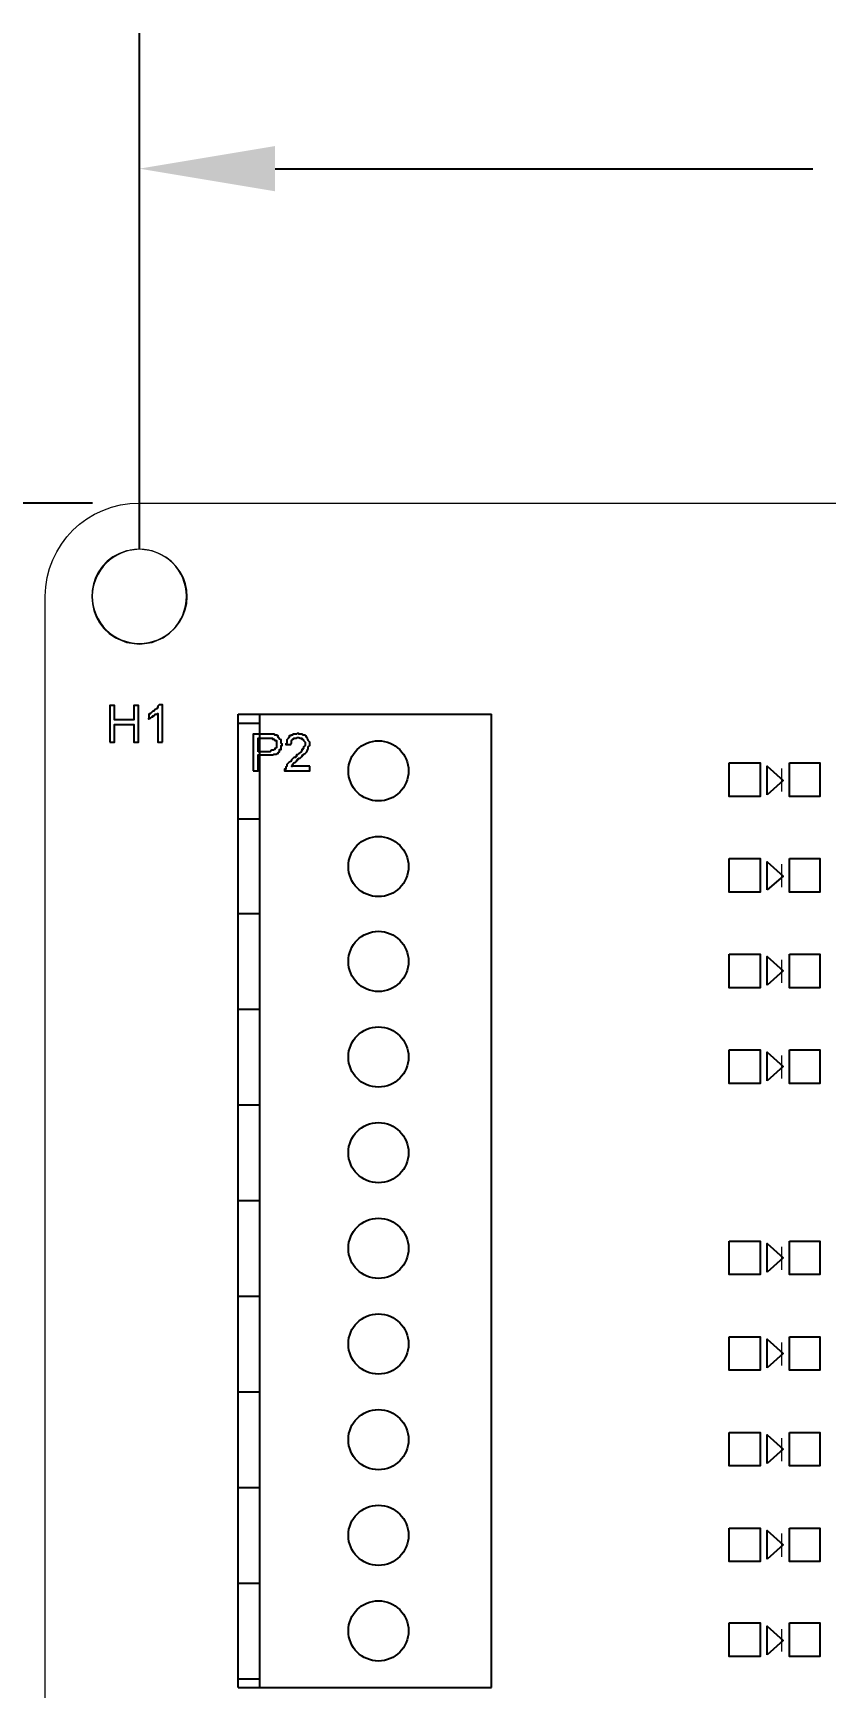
# Model space of a CAD drawing. Header units: millimetres. Extents: x -3 to 153, y 27 to 116.
# Drawn here: x 26.68 to 47.74, y 72.02 to 115.97 of the extents above; entities that cross this region are included whole.
import ezdxf

# ---------------------------------------------------------------- set-up
doc = ezdxf.new("R2010")
doc.units = ezdxf.units.MM
doc.header["$MEASUREMENT"] = 0
doc.layers.add('layer 1', color=7, linetype='Continuous')
doc.styles.get("Standard").update_dxf_attribs({"font": 'Deng.ttf'})
doc.dimstyles.get("Standard").update_dxf_attribs({"dimscale": 20, "dimtxt": 0.18, "dimasz": 0.18, "dimexe": 0.18, "dimexo": 0.0625, "dimgap": 0.09, "dimtad": 0, "dimtih": 1, "dimtoh": 1, "dimdec": 1, "dimzin": 0, "dimdsep": 46, "dimtxsty": 'Standard', "dimcen": 0.09, "dimadec": 0, "dimazin": 0, "dimtfac": 1, "dimtdec": 1, "dimtofl": 0, "dimtmove": 0, "dimatfit": 3, "dimfxl": 1, "dimtolj": 1, "dimtzin": 0, "dimarcsym": 0})

# ---------------------------------------------------------------- blocks, each defined once
blk = doc.blocks.new('*D5')
at = {"color": 0, "lineweight": -2, "transparency": 16777216}
for p, q in [((25.754, 101.01), (11.642, 101.01)), ((15.242, 97.41), (15.242, 75.775)), ((15.242, 46.613), (15.242, 68.247)), ((25.754, 43.013), (11.642, 43.013))]:
    blk.add_line(p, q, dxfattribs=at)
at = {"color": 0, "transparency": 16777216}
for points in [[(14.642, 97.41), (15.842, 97.41), (15.242, 101.01)], [(14.642, 46.613), (15.842, 46.613), (15.242, 43.013)]]:
    blk.add_solid(points, dxfattribs=at)
at = {"layer": 'Defpoints', "color": 0, "transparency": 16777216}
for p in [(27.004, 101.01), (15.242, 43.013), (27.004, 43.013)]:
    blk.add_point(p, dxfattribs=at)
at = {"color": 0, "transparency": 16777216, "insert": (15.242, 72.011), "char_height": 3.6, "attachment_point": 5}
blk.add_mtext('\\A1;58.0', dxfattribs=at)
blk = doc.blocks.new('*D8')
at = {"color": 0, "lineweight": -2, "transparency": 16777216}
for p, q in [((29.504, 102.258), (29.505, 115.967)), ((78.498, 102.253), (78.5, 115.962)), ((33.105, 112.367), (47.386, 112.365)), ((74.899, 112.363), (60.618, 112.364))]:
    blk.add_line(p, q, dxfattribs=at)
at = {"color": 0, "transparency": 16777216}
for points in [[(33.105, 112.967), (33.105, 111.767), (29.505, 112.367)], [(74.899, 112.963), (74.899, 111.763), (78.499, 112.362)]]:
    blk.add_solid(points, dxfattribs=at)
at = {"layer": 'Defpoints', "color": 0, "transparency": 16777216}
for p in [(29.505, 112.367), (29.504, 101.008), (78.498, 101.003)]:
    blk.add_point(p, dxfattribs=at)
at = {"color": 0, "transparency": 16777216, "insert": (54.002, 112.365), "char_height": 3.6, "attachment_point": 5}
blk.add_mtext('\\A1;49.0', dxfattribs=at)
blk = doc.blocks.new('*D10')
at = {"color": 0, "lineweight": -2, "transparency": 16777216}
for p, q in [((28.254, 103.486), (-2.144, 103.486)), ((1.456, 99.886), (1.456, 75.775)), ((1.456, 44.137), (1.456, 68.247)), ((28.254, 40.537), (-2.144, 40.537))]:
    blk.add_line(p, q, dxfattribs=at)
at = {"color": 0, "transparency": 16777216}
for points in [[(0.856, 99.886), (2.056, 99.886), (1.456, 103.486)], [(0.856, 44.137), (2.056, 44.137), (1.456, 40.537)]]:
    blk.add_solid(points, dxfattribs=at)
at = {"layer": 'Defpoints', "color": 0, "transparency": 16777216}
for p in [(29.504, 103.486), (1.456, 40.537), (29.504, 40.537)]:
    blk.add_point(p, dxfattribs=at)
at = {"color": 0, "transparency": 16777216, "insert": (1.456, 72.011), "char_height": 3.6, "attachment_point": 5}
blk.add_mtext('\\A1;62.9', dxfattribs=at)

msp = doc.modelspace()

# ---------------------------------------------------------------- linework, layer by layer
at = {"layer": 'layer 1', "color": 0}
for centre in [(35.852, 96.374), (35.852, 93.834), (35.852, 91.315), (35.852, 88.775), (35.852, 86.235), (35.852, 83.695), (35.852, 81.155), (35.852, 78.615), (35.852, 76.075), (35.852, 73.535)]:
    msp.add_ellipse(centre, major_axis=(0, 0.799), ratio=1, dxfattribs=at)
at = {"layer": 'layer 1', "color": 0, "lineweight": 9}
for points in [[(27.004, 101.01), (27.004, 102.386), (28.126, 103.486), (29.502, 103.486)], [(29.502, 103.486), (29.502, 103.486), (79.9, 103.486), (79.9, 103.486)], [(27.004, 43.013), (27.004, 43.013), (27.004, 101.01), (27.004, 101.01)]]:
    msp.add_open_spline(points, degree=3, dxfattribs=at)
msp.add_open_spline([(29.502, 99.74), (29.502, 99.74), (29.163, 99.782), (29.163, 99.782), (29.163, 99.782), (29.163, 99.782), (28.867, 99.909), (28.867, 99.909), (28.867, 99.909), (27.912, 100.477), (28.078, 101.92), (29.163, 102.216), (29.163, 102.216), (29.163, 102.216), (29.502, 102.259), (29.502, 102.259), (29.502, 102.259), (29.502, 102.259), (29.84, 102.216), (29.84, 102.216), (29.84, 102.216), (30.931, 101.881), (31.115, 100.531), (30.137, 99.909), (30.137, 99.909), (30.137, 99.909), (29.84, 99.782), (29.84, 99.782), (29.84, 99.782), (29.84, 99.782), (29.502, 99.74), (29.502, 99.74)], degree=3, knots=[0, 0, 0, 0, 0.111111, 0.111111, 0.111111, 0.111111, 0.222222, 0.222222, 0.222222, 0.222222, 0.333333, 0.333333, 0.333333, 0.333333, 0.444444, 0.444444, 0.444444, 0.444444, 0.555556, 0.555556, 0.555556, 0.555556, 0.666667, 0.666667, 0.666667, 0.666667, 0.777778, 0.777778, 0.777778, 0.777778, 1, 1, 1, 1], dxfattribs=at)
msp.add_open_spline([(29.502, 99.74), (29.502, 99.74), (29.163, 99.782), (29.163, 99.782), (29.163, 99.782), (29.163, 99.782), (28.867, 99.909), (28.867, 99.909), (28.867, 99.909), (27.912, 100.477), (28.078, 101.92), (29.163, 102.216), (29.163, 102.216), (29.163, 102.216), (29.502, 102.259), (29.502, 102.259), (29.502, 102.259), (29.502, 102.259), (29.84, 102.216), (29.84, 102.216), (29.84, 102.216), (30.931, 101.881), (31.115, 100.531), (30.137, 99.909), (30.137, 99.909), (30.137, 99.909), (29.84, 99.782), (29.84, 99.782), (29.84, 99.782), (29.84, 99.782), (29.502, 99.74), (29.502, 99.74)], degree=3, knots=[0, 0, 0, 0, 0.111111, 0.111111, 0.111111, 0.111111, 0.222222, 0.222222, 0.222222, 0.222222, 0.333333, 0.333333, 0.333333, 0.333333, 0.444444, 0.444444, 0.444444, 0.444444, 0.555556, 0.555556, 0.555556, 0.555556, 0.666667, 0.666667, 0.666667, 0.666667, 0.777778, 0.777778, 0.777778, 0.777778, 1, 1, 1, 1], dxfattribs=at)
msp.add_open_spline([(29.502, 99.74), (29.502, 99.74), (29.163, 99.782), (29.163, 99.782), (29.163, 99.782), (29.163, 99.782), (28.867, 99.909), (28.867, 99.909), (28.867, 99.909), (27.912, 100.477), (28.078, 101.92), (29.163, 102.216), (29.163, 102.216), (29.163, 102.216), (29.502, 102.259), (29.502, 102.259), (29.502, 102.259), (29.502, 102.259), (29.84, 102.216), (29.84, 102.216), (29.84, 102.216), (30.931, 101.881), (31.115, 100.531), (30.137, 99.909), (30.137, 99.909), (30.137, 99.909), (29.84, 99.782), (29.84, 99.782), (29.84, 99.782), (29.84, 99.782), (29.502, 99.74), (29.502, 99.74)], degree=3, knots=[0, 0, 0, 0, 0.111111, 0.111111, 0.111111, 0.111111, 0.222222, 0.222222, 0.222222, 0.222222, 0.333333, 0.333333, 0.333333, 0.333333, 0.444444, 0.444444, 0.444444, 0.444444, 0.555556, 0.555556, 0.555556, 0.555556, 0.666667, 0.666667, 0.666667, 0.666667, 0.777778, 0.777778, 0.777778, 0.777778, 1, 1, 1, 1], dxfattribs=at)
msp.add_open_spline([(29.502, 99.74), (29.502, 99.74), (29.163, 99.782), (29.163, 99.782), (29.163, 99.782), (29.163, 99.782), (28.867, 99.909), (28.867, 99.909), (28.867, 99.909), (27.912, 100.477), (28.078, 101.92), (29.163, 102.216), (29.163, 102.216), (29.163, 102.216), (29.502, 102.259), (29.502, 102.259), (29.502, 102.259), (29.502, 102.259), (29.84, 102.216), (29.84, 102.216), (29.84, 102.216), (30.931, 101.881), (31.115, 100.531), (30.137, 99.909), (30.137, 99.909), (30.137, 99.909), (29.84, 99.782), (29.84, 99.782), (29.84, 99.782), (29.84, 99.782), (29.502, 99.74), (29.502, 99.74)], degree=3, knots=[0, 0, 0, 0, 0.111111, 0.111111, 0.111111, 0.111111, 0.222222, 0.222222, 0.222222, 0.222222, 0.333333, 0.333333, 0.333333, 0.333333, 0.444444, 0.444444, 0.444444, 0.444444, 0.555556, 0.555556, 0.555556, 0.555556, 0.666667, 0.666667, 0.666667, 0.666667, 0.777778, 0.777778, 0.777778, 0.777778, 1, 1, 1, 1], dxfattribs=at)
msp.add_open_spline([(29.502, 99.74), (29.502, 99.74), (29.163, 99.782), (29.163, 99.782), (29.163, 99.782), (29.163, 99.782), (28.867, 99.909), (28.867, 99.909), (28.867, 99.909), (27.912, 100.477), (28.078, 101.92), (29.163, 102.216), (29.163, 102.216), (29.163, 102.216), (29.502, 102.259), (29.502, 102.259), (29.502, 102.259), (29.502, 102.259), (29.84, 102.216), (29.84, 102.216), (29.84, 102.216), (30.931, 101.881), (31.115, 100.531), (30.137, 99.909), (30.137, 99.909), (30.137, 99.909), (29.84, 99.782), (29.84, 99.782), (29.84, 99.782), (29.84, 99.782), (29.502, 99.74), (29.502, 99.74)], degree=3, knots=[0, 0, 0, 0, 0.111111, 0.111111, 0.111111, 0.111111, 0.222222, 0.222222, 0.222222, 0.222222, 0.333333, 0.333333, 0.333333, 0.333333, 0.444444, 0.444444, 0.444444, 0.444444, 0.555556, 0.555556, 0.555556, 0.555556, 0.666667, 0.666667, 0.666667, 0.666667, 0.777778, 0.777778, 0.777778, 0.777778, 1, 1, 1, 1], dxfattribs=at)
msp.add_open_spline([(29.502, 99.74), (29.502, 99.74), (29.163, 99.782), (29.163, 99.782), (29.163, 99.782), (29.163, 99.782), (28.867, 99.909), (28.867, 99.909), (28.867, 99.909), (27.912, 100.477), (28.078, 101.92), (29.163, 102.216), (29.163, 102.216), (29.163, 102.216), (29.502, 102.259), (29.502, 102.259), (29.502, 102.259), (29.502, 102.259), (29.84, 102.216), (29.84, 102.216), (29.84, 102.216), (30.931, 101.881), (31.115, 100.531), (30.137, 99.909), (30.137, 99.909), (30.137, 99.909), (29.84, 99.782), (29.84, 99.782), (29.84, 99.782), (29.84, 99.782), (29.502, 99.74), (29.502, 99.74)], degree=3, knots=[0, 0, 0, 0, 0.111111, 0.111111, 0.111111, 0.111111, 0.222222, 0.222222, 0.222222, 0.222222, 0.333333, 0.333333, 0.333333, 0.333333, 0.444444, 0.444444, 0.444444, 0.444444, 0.555556, 0.555556, 0.555556, 0.555556, 0.666667, 0.666667, 0.666667, 0.666667, 0.777778, 0.777778, 0.777778, 0.777778, 1, 1, 1, 1], dxfattribs=at)
msp.add_open_spline([(29.502, 99.74), (29.502, 99.74), (29.163, 99.782), (29.163, 99.782), (29.163, 99.782), (29.163, 99.782), (28.867, 99.909), (28.867, 99.909), (28.867, 99.909), (27.912, 100.477), (28.078, 101.92), (29.163, 102.216), (29.163, 102.216), (29.163, 102.216), (29.502, 102.259), (29.502, 102.259), (29.502, 102.259), (29.502, 102.259), (29.84, 102.216), (29.84, 102.216), (29.84, 102.216), (30.931, 101.881), (31.115, 100.531), (30.137, 99.909), (30.137, 99.909), (30.137, 99.909), (29.84, 99.782), (29.84, 99.782), (29.84, 99.782), (29.84, 99.782), (29.502, 99.74), (29.502, 99.74)], degree=3, knots=[0, 0, 0, 0, 0.111111, 0.111111, 0.111111, 0.111111, 0.222222, 0.222222, 0.222222, 0.222222, 0.333333, 0.333333, 0.333333, 0.333333, 0.444444, 0.444444, 0.444444, 0.444444, 0.555556, 0.555556, 0.555556, 0.555556, 0.666667, 0.666667, 0.666667, 0.666667, 0.777778, 0.777778, 0.777778, 0.777778, 1, 1, 1, 1], dxfattribs=at)
msp.add_open_spline([(29.502, 99.74), (29.502, 99.74), (29.163, 99.782), (29.163, 99.782), (29.163, 99.782), (29.163, 99.782), (28.867, 99.909), (28.867, 99.909), (28.867, 99.909), (27.912, 100.477), (28.078, 101.92), (29.163, 102.216), (29.163, 102.216), (29.163, 102.216), (29.502, 102.259), (29.502, 102.259), (29.502, 102.259), (29.502, 102.259), (29.84, 102.216), (29.84, 102.216), (29.84, 102.216), (30.931, 101.881), (31.115, 100.531), (30.137, 99.909), (30.137, 99.909), (30.137, 99.909), (29.84, 99.782), (29.84, 99.782), (29.84, 99.782), (29.84, 99.782), (29.502, 99.74), (29.502, 99.74)], degree=3, knots=[0, 0, 0, 0, 0.111111, 0.111111, 0.111111, 0.111111, 0.222222, 0.222222, 0.222222, 0.222222, 0.333333, 0.333333, 0.333333, 0.333333, 0.444444, 0.444444, 0.444444, 0.444444, 0.555556, 0.555556, 0.555556, 0.555556, 0.666667, 0.666667, 0.666667, 0.666667, 0.777778, 0.777778, 0.777778, 0.777778, 1, 1, 1, 1], dxfattribs=at)
msp.add_open_spline([(29.502, 99.74), (29.502, 99.74), (29.163, 99.782), (29.163, 99.782), (29.163, 99.782), (29.163, 99.782), (28.867, 99.909), (28.867, 99.909), (28.867, 99.909), (27.912, 100.477), (28.078, 101.92), (29.163, 102.216), (29.163, 102.216), (29.163, 102.216), (29.502, 102.259), (29.502, 102.259), (29.502, 102.259), (29.502, 102.259), (29.84, 102.216), (29.84, 102.216), (29.84, 102.216), (30.931, 101.881), (31.115, 100.531), (30.137, 99.909), (30.137, 99.909), (30.137, 99.909), (29.84, 99.782), (29.84, 99.782), (29.84, 99.782), (29.84, 99.782), (29.502, 99.74), (29.502, 99.74)], degree=3, knots=[0, 0, 0, 0, 0.111111, 0.111111, 0.111111, 0.111111, 0.222222, 0.222222, 0.222222, 0.222222, 0.333333, 0.333333, 0.333333, 0.333333, 0.444444, 0.444444, 0.444444, 0.444444, 0.555556, 0.555556, 0.555556, 0.555556, 0.666667, 0.666667, 0.666667, 0.666667, 0.777778, 0.777778, 0.777778, 0.777778, 1, 1, 1, 1], dxfattribs=at)
msp.add_open_spline([(29.502, 99.74), (29.502, 99.74), (29.163, 99.782), (29.163, 99.782), (29.163, 99.782), (29.163, 99.782), (28.867, 99.909), (28.867, 99.909), (28.867, 99.909), (27.912, 100.477), (28.078, 101.92), (29.163, 102.216), (29.163, 102.216), (29.163, 102.216), (29.502, 102.259), (29.502, 102.259), (29.502, 102.259), (29.502, 102.259), (29.84, 102.216), (29.84, 102.216), (29.84, 102.216), (30.931, 101.881), (31.115, 100.531), (30.137, 99.909), (30.137, 99.909), (30.137, 99.909), (29.84, 99.782), (29.84, 99.782), (29.84, 99.782), (29.84, 99.782), (29.502, 99.74), (29.502, 99.74)], degree=3, knots=[0, 0, 0, 0, 0.111111, 0.111111, 0.111111, 0.111111, 0.222222, 0.222222, 0.222222, 0.222222, 0.333333, 0.333333, 0.333333, 0.333333, 0.444444, 0.444444, 0.444444, 0.444444, 0.555556, 0.555556, 0.555556, 0.555556, 0.666667, 0.666667, 0.666667, 0.666667, 0.777778, 0.777778, 0.777778, 0.777778, 1, 1, 1, 1], dxfattribs=at)
msp.add_open_spline([(29.502, 99.74), (29.502, 99.74), (29.163, 99.782), (29.163, 99.782), (29.163, 99.782), (29.163, 99.782), (28.867, 99.909), (28.867, 99.909), (28.867, 99.909), (27.912, 100.477), (28.078, 101.92), (29.163, 102.216), (29.163, 102.216), (29.163, 102.216), (29.502, 102.259), (29.502, 102.259), (29.502, 102.259), (29.502, 102.259), (29.84, 102.216), (29.84, 102.216), (29.84, 102.216), (30.931, 101.881), (31.115, 100.531), (30.137, 99.909), (30.137, 99.909), (30.137, 99.909), (29.84, 99.782), (29.84, 99.782), (29.84, 99.782), (29.84, 99.782), (29.502, 99.74), (29.502, 99.74)], degree=3, knots=[0, 0, 0, 0, 0.111111, 0.111111, 0.111111, 0.111111, 0.222222, 0.222222, 0.222222, 0.222222, 0.333333, 0.333333, 0.333333, 0.333333, 0.444444, 0.444444, 0.444444, 0.444444, 0.555556, 0.555556, 0.555556, 0.555556, 0.666667, 0.666667, 0.666667, 0.666667, 0.777778, 0.777778, 0.777778, 0.777778, 1, 1, 1, 1], dxfattribs=at)
msp.add_open_spline([(29.502, 99.74), (29.502, 99.74), (29.163, 99.782), (29.163, 99.782), (29.163, 99.782), (29.163, 99.782), (28.867, 99.909), (28.867, 99.909), (28.867, 99.909), (27.912, 100.477), (28.078, 101.92), (29.163, 102.216), (29.163, 102.216), (29.163, 102.216), (29.502, 102.259), (29.502, 102.259), (29.502, 102.259), (29.502, 102.259), (29.84, 102.216), (29.84, 102.216), (29.84, 102.216), (30.931, 101.881), (31.115, 100.531), (30.137, 99.909), (30.137, 99.909), (30.137, 99.909), (29.84, 99.782), (29.84, 99.782), (29.84, 99.782), (29.84, 99.782), (29.502, 99.74), (29.502, 99.74)], degree=3, knots=[0, 0, 0, 0, 0.111111, 0.111111, 0.111111, 0.111111, 0.222222, 0.222222, 0.222222, 0.222222, 0.333333, 0.333333, 0.333333, 0.333333, 0.444444, 0.444444, 0.444444, 0.444444, 0.555556, 0.555556, 0.555556, 0.555556, 0.666667, 0.666667, 0.666667, 0.666667, 0.777778, 0.777778, 0.777778, 0.777778, 1, 1, 1, 1], dxfattribs=at)
msp.add_open_spline([(29.502, 99.74), (29.502, 99.74), (29.163, 99.782), (29.163, 99.782), (29.163, 99.782), (29.163, 99.782), (28.867, 99.909), (28.867, 99.909), (28.867, 99.909), (27.912, 100.477), (28.078, 101.92), (29.163, 102.216), (29.163, 102.216), (29.163, 102.216), (29.502, 102.259), (29.502, 102.259), (29.502, 102.259), (29.502, 102.259), (29.84, 102.216), (29.84, 102.216), (29.84, 102.216), (30.931, 101.881), (31.115, 100.531), (30.137, 99.909), (30.137, 99.909), (30.137, 99.909), (29.84, 99.782), (29.84, 99.782), (29.84, 99.782), (29.84, 99.782), (29.502, 99.74), (29.502, 99.74)], degree=3, knots=[0, 0, 0, 0, 0.111111, 0.111111, 0.111111, 0.111111, 0.222222, 0.222222, 0.222222, 0.222222, 0.333333, 0.333333, 0.333333, 0.333333, 0.444444, 0.444444, 0.444444, 0.444444, 0.555556, 0.555556, 0.555556, 0.555556, 0.666667, 0.666667, 0.666667, 0.666667, 0.777778, 0.777778, 0.777778, 0.777778, 1, 1, 1, 1], dxfattribs=at)
at = {"layer": 'layer 1', "color": 0, "lineweight": 20}
msp.add_open_spline([(30.751, 101.01), (30.751, 100.311), (30.2, 99.761), (29.502, 99.761), (29.502, 99.761), (28.824, 99.761), (28.253, 100.311), (28.253, 101.01), (28.253, 101.01), (28.253, 101.687), (28.824, 102.259), (29.502, 102.259), (29.502, 102.259), (30.2, 102.259), (30.751, 101.687), (30.751, 101.01)], degree=3, knots=[0, 0, 0, 0, 0.2, 0.2, 0.2, 0.2, 0.4, 0.4, 0.4, 0.4, 0.6, 0.6, 0.6, 0.6, 1, 1, 1, 1], dxfattribs=at)
at = {"layer": 'layer 1', "color": 0}
for points, knots in [([(28.719, 97.136), (28.719, 97.136), (28.719, 98.11), (28.719, 98.11), (28.719, 98.11), (28.719, 98.11), (28.846, 98.11), (28.846, 98.11), (28.846, 98.11), (28.846, 98.11), (28.846, 97.729), (28.846, 97.729), (28.846, 97.729), (28.846, 97.729), (29.354, 97.729), (29.354, 97.729), (29.354, 97.729), (29.354, 97.729), (29.354, 98.11), (29.354, 98.11), (29.354, 98.11), (29.354, 98.11), (29.481, 98.11), (29.481, 98.11), (29.481, 98.11), (29.481, 98.11), (29.481, 97.136), (29.481, 97.136), (29.481, 97.136), (29.481, 97.136), (29.354, 97.136), (29.354, 97.136), (29.354, 97.136), (29.354, 97.136), (29.354, 97.602), (29.354, 97.602), (29.354, 97.602), (29.354, 97.602), (28.846, 97.602), (28.846, 97.602), (28.846, 97.602), (28.846, 97.602), (28.846, 97.136), (28.846, 97.136), (28.846, 97.136), (28.846, 97.136), (28.719, 97.136), (28.719, 97.136)], [0, 0, 0, 0, 0.076923, 0.076923, 0.076923, 0.076923, 0.153846, 0.153846, 0.153846, 0.153846, 0.230769, 0.230769, 0.230769, 0.230769, 0.307692, 0.307692, 0.307692, 0.307692, 0.384615, 0.384615, 0.384615, 0.384615, 0.461538, 0.461538, 0.461538, 0.461538, 0.538462, 0.538462, 0.538462, 0.538462, 0.615385, 0.615385, 0.615385, 0.615385, 0.692308, 0.692308, 0.692308, 0.692308, 0.769231, 0.769231, 0.769231, 0.769231, 0.846154, 0.846154, 0.846154, 0.846154, 1, 1, 1, 1]), ([(30.116, 97.136), (30.116, 97.136), (29.989, 97.136), (29.989, 97.136), (29.989, 97.136), (29.989, 97.136), (29.989, 97.898), (29.989, 97.898), (29.989, 97.898), (29.989, 97.898), (29.967, 97.877), (29.967, 97.877), (29.967, 97.877), (29.967, 97.877), (29.925, 97.877), (29.925, 97.877), (29.925, 97.877), (29.925, 97.877), (29.883, 97.835), (29.883, 97.835), (29.883, 97.835), (29.883, 97.835), (29.862, 97.835), (29.862, 97.835), (29.862, 97.835), (29.862, 97.835), (29.862, 97.814), (29.862, 97.814), (29.862, 97.814), (29.862, 97.814), (29.84, 97.814), (29.84, 97.814), (29.84, 97.814), (29.84, 97.814), (29.798, 97.771), (29.798, 97.771), (29.798, 97.771), (29.798, 97.771), (29.756, 97.771), (29.756, 97.771), (29.756, 97.771), (29.756, 97.771), (29.756, 97.75), (29.756, 97.75), (29.756, 97.75), (29.756, 97.75), (29.756, 97.877), (29.756, 97.877), (29.756, 97.877), (29.756, 97.877), (29.777, 97.877), (29.777, 97.877), (29.777, 97.877), (29.777, 97.877), (29.777, 97.898), (29.777, 97.898), (29.777, 97.898), (29.777, 97.898), (29.798, 97.898), (29.798, 97.898), (29.798, 97.898), (29.798, 97.898), (29.862, 97.962), (29.862, 97.962), (29.862, 97.962), (29.862, 97.962), (29.883, 97.962), (29.883, 97.962), (29.883, 97.962), (29.883, 97.962), (29.925, 98.004), (29.925, 98.004), (29.925, 98.004), (29.925, 98.004), (29.967, 98.025), (29.967, 98.025), (29.967, 98.025), (29.967, 98.025), (29.989, 98.068), (29.989, 98.068), (29.989, 98.068), (29.989, 98.068), (29.989, 98.089), (29.989, 98.089), (29.989, 98.089), (29.989, 98.089), (30.031, 98.131), (30.031, 98.131), (30.031, 98.131), (30.031, 98.131), (30.116, 98.131), (30.116, 98.131), (30.116, 98.131), (30.116, 98.131), (30.116, 97.136), (30.116, 97.136)], [0, 0, 0, 0, 0.04, 0.04, 0.04, 0.04, 0.08, 0.08, 0.08, 0.08, 0.12, 0.12, 0.12, 0.12, 0.16, 0.16, 0.16, 0.16, 0.2, 0.2, 0.2, 0.2, 0.24, 0.24, 0.24, 0.24, 0.28, 0.28, 0.28, 0.28, 0.32, 0.32, 0.32, 0.32, 0.36, 0.36, 0.36, 0.36, 0.4, 0.4, 0.4, 0.4, 0.44, 0.44, 0.44, 0.44, 0.48, 0.48, 0.48, 0.48, 0.52, 0.52, 0.52, 0.52, 0.56, 0.56, 0.56, 0.56, 0.6, 0.6, 0.6, 0.6, 0.64, 0.64, 0.64, 0.64, 0.68, 0.68, 0.68, 0.68, 0.72, 0.72, 0.72, 0.72, 0.76, 0.76, 0.76, 0.76, 0.8, 0.8, 0.8, 0.8, 0.84, 0.84, 0.84, 0.84, 0.88, 0.88, 0.88, 0.88, 0.92, 0.92, 0.92, 0.92, 1, 1, 1, 1]), ([(32.529, 96.374), (32.529, 96.374), (32.529, 97.348), (32.529, 97.348), (32.529, 97.348), (32.529, 97.348), (33.079, 97.348), (33.079, 97.348), (33.079, 97.348), (33.079, 97.348), (33.1, 97.327), (33.1, 97.327), (33.1, 97.327), (33.1, 97.327), (33.164, 97.327), (33.164, 97.327), (33.164, 97.327), (33.164, 97.327), (33.164, 97.306), (33.164, 97.306), (33.164, 97.306), (33.164, 97.306), (33.185, 97.306), (33.185, 97.306), (33.185, 97.306), (33.185, 97.306), (33.185, 97.263), (33.185, 97.263), (33.185, 97.263), (33.185, 97.263), (33.206, 97.263), (33.206, 97.263), (33.206, 97.263), (33.206, 97.263), (33.206, 97.242), (33.206, 97.242), (33.206, 97.242), (33.206, 97.242), (33.227, 97.221), (33.227, 97.221), (33.227, 97.221), (33.227, 97.221), (33.269, 97.2), (33.269, 97.2), (33.269, 97.2), (33.269, 97.2), (33.269, 97.115), (33.269, 97.115), (33.269, 97.115), (33.269, 97.115), (33.291, 97.094), (33.291, 97.094), (33.291, 97.094), (33.291, 97.094), (33.291, 97.052), (33.291, 97.052), (33.291, 97.052), (33.291, 97.052), (33.269, 97.052), (33.269, 97.052), (33.269, 97.052), (33.269, 97.052), (33.269, 96.946), (33.269, 96.946), (33.269, 96.946), (33.269, 96.946), (33.227, 96.946), (33.227, 96.946), (33.227, 96.946), (33.227, 96.946), (33.227, 96.882), (33.227, 96.882), (33.227, 96.882), (33.227, 96.882), (33.206, 96.882), (33.206, 96.882), (33.206, 96.882), (33.206, 96.882), (33.185, 96.861), (33.185, 96.861), (33.185, 96.861), (33.185, 96.861), (33.185, 96.84), (33.185, 96.84), (33.185, 96.84), (33.185, 96.84), (33.164, 96.84), (33.164, 96.84), (33.164, 96.84), (33.164, 96.84), (33.142, 96.819), (33.142, 96.819), (33.142, 96.819), (33.142, 96.819), (33.079, 96.819), (33.079, 96.819), (33.079, 96.819), (33.079, 96.819), (33.058, 96.798), (33.058, 96.798), (33.058, 96.798), (33.058, 96.798), (32.656, 96.798), (32.656, 96.798), (32.656, 96.798), (32.656, 96.798), (32.656, 96.374), (32.656, 96.374), (32.656, 96.374), (32.656, 96.374), (32.529, 96.374), (32.529, 96.374)], [0, 0, 0, 0, 0.034483, 0.034483, 0.034483, 0.034483, 0.068966, 0.068966, 0.068966, 0.068966, 0.103448, 0.103448, 0.103448, 0.103448, 0.137931, 0.137931, 0.137931, 0.137931, 0.172414, 0.172414, 0.172414, 0.172414, 0.206897, 0.206897, 0.206897, 0.206897, 0.241379, 0.241379, 0.241379, 0.241379, 0.275862, 0.275862, 0.275862, 0.275862, 0.310345, 0.310345, 0.310345, 0.310345, 0.344828, 0.344828, 0.344828, 0.344828, 0.37931, 0.37931, 0.37931, 0.37931, 0.413793, 0.413793, 0.413793, 0.413793, 0.448276, 0.448276, 0.448276, 0.448276, 0.482759, 0.482759, 0.482759, 0.482759, 0.517241, 0.517241, 0.517241, 0.517241, 0.551724, 0.551724, 0.551724, 0.551724, 0.586207, 0.586207, 0.586207, 0.586207, 0.62069, 0.62069, 0.62069, 0.62069, 0.655172, 0.655172, 0.655172, 0.655172, 0.689655, 0.689655, 0.689655, 0.689655, 0.724138, 0.724138, 0.724138, 0.724138, 0.758621, 0.758621, 0.758621, 0.758621, 0.793103, 0.793103, 0.793103, 0.793103, 0.827586, 0.827586, 0.827586, 0.827586, 0.862069, 0.862069, 0.862069, 0.862069, 0.896552, 0.896552, 0.896552, 0.896552, 0.931034, 0.931034, 0.931034, 0.931034, 1, 1, 1, 1]), ([(32.656, 96.882), (32.656, 96.882), (32.973, 96.882), (32.973, 96.882), (32.973, 96.882), (32.973, 96.882), (33.015, 96.925), (33.015, 96.925), (33.015, 96.925), (33.015, 96.925), (33.058, 96.925), (33.058, 96.925), (33.058, 96.925), (33.058, 96.925), (33.079, 96.946), (33.079, 96.946), (33.079, 96.946), (33.079, 96.946), (33.1, 96.946), (33.1, 96.946), (33.1, 96.946), (33.1, 96.946), (33.1, 96.967), (33.1, 96.967), (33.1, 96.967), (33.1, 96.967), (33.142, 96.988), (33.142, 96.988), (33.142, 96.988), (33.142, 96.988), (33.142, 97.009), (33.142, 97.009), (33.142, 97.009), (33.142, 97.052), (33.142, 97.094), (33.142, 97.136), (33.142, 97.136), (33.142, 97.136), (33.142, 97.179), (33.142, 97.179), (33.142, 97.179), (33.142, 97.179), (33.1, 97.179), (33.1, 97.179), (33.1, 97.179), (33.1, 97.179), (33.1, 97.2), (33.1, 97.2), (33.1, 97.2), (33.1, 97.2), (33.079, 97.2), (33.079, 97.2), (33.079, 97.2), (33.079, 97.2), (33.079, 97.221), (33.079, 97.221), (33.079, 97.221), (33.079, 97.221), (33.037, 97.221), (33.037, 97.221), (33.037, 97.221), (33.037, 97.221), (33.037, 97.242), (33.037, 97.242), (33.037, 97.242), (33.037, 97.242), (32.656, 97.242), (32.656, 97.242), (32.656, 97.242), (32.656, 97.242), (32.656, 96.882), (32.656, 96.882)], [0, 0, 0, 0, 0.052632, 0.052632, 0.052632, 0.052632, 0.105263, 0.105263, 0.105263, 0.105263, 0.157895, 0.157895, 0.157895, 0.157895, 0.210526, 0.210526, 0.210526, 0.210526, 0.263158, 0.263158, 0.263158, 0.263158, 0.315789, 0.315789, 0.315789, 0.315789, 0.368421, 0.368421, 0.368421, 0.368421, 0.421053, 0.421053, 0.421053, 0.421053, 0.473684, 0.473684, 0.473684, 0.473684, 0.526316, 0.526316, 0.526316, 0.526316, 0.578947, 0.578947, 0.578947, 0.578947, 0.631579, 0.631579, 0.631579, 0.631579, 0.684211, 0.684211, 0.684211, 0.684211, 0.736842, 0.736842, 0.736842, 0.736842, 0.789474, 0.789474, 0.789474, 0.789474, 0.842105, 0.842105, 0.842105, 0.842105, 0.894737, 0.894737, 0.894737, 0.894737, 1, 1, 1, 1]), ([(34.031, 96.501), (34.031, 96.501), (34.031, 96.374), (34.031, 96.374), (34.031, 96.374), (34.031, 96.374), (33.354, 96.374), (33.354, 96.374), (33.354, 96.374), (33.354, 96.374), (33.354, 96.417), (33.354, 96.417), (33.354, 96.417), (33.354, 96.417), (33.396, 96.417), (33.396, 96.417), (33.396, 96.417), (33.396, 96.417), (33.396, 96.48), (33.396, 96.48), (33.396, 96.48), (33.396, 96.48), (33.418, 96.501), (33.418, 96.501), (33.418, 96.501), (33.418, 96.501), (33.418, 96.544), (33.418, 96.544), (33.418, 96.544), (33.418, 96.544), (33.481, 96.607), (33.481, 96.607), (33.481, 96.607), (33.481, 96.607), (33.523, 96.628), (33.523, 96.628), (33.523, 96.628), (33.523, 96.628), (33.545, 96.671), (33.545, 96.671), (33.545, 96.671), (33.545, 96.671), (33.608, 96.734), (33.608, 96.734), (33.608, 96.734), (33.608, 96.734), (33.65, 96.734), (33.65, 96.734), (33.65, 96.734), (33.65, 96.734), (33.65, 96.755), (33.65, 96.755), (33.65, 96.755), (33.65, 96.755), (33.672, 96.755), (33.672, 96.755), (33.672, 96.755), (33.672, 96.755), (33.672, 96.798), (33.672, 96.798), (33.672, 96.798), (33.672, 96.798), (33.693, 96.798), (33.693, 96.798), (33.693, 96.798), (33.693, 96.798), (33.735, 96.84), (33.735, 96.84), (33.735, 96.84), (33.735, 96.84), (33.799, 96.882), (33.799, 96.882), (33.799, 96.882), (33.799, 96.882), (33.82, 96.925), (33.82, 96.925), (33.82, 96.925), (33.82, 96.925), (33.82, 96.946), (33.82, 96.946), (33.82, 96.946), (33.82, 96.946), (33.841, 96.946), (33.841, 96.946), (33.841, 96.946), (33.841, 96.946), (33.841, 96.967), (33.841, 96.967), (33.841, 96.967), (33.841, 96.967), (33.862, 96.967), (33.862, 96.967), (33.862, 96.967), (33.862, 96.967), (33.862, 97.009), (33.862, 97.009), (33.862, 97.009), (33.862, 97.009), (33.904, 97.052), (33.904, 97.052), (33.904, 97.052), (33.904, 97.052), (33.904, 97.136), (33.904, 97.136), (33.904, 97.136), (33.904, 97.136), (33.862, 97.179), (33.862, 97.179), (33.862, 97.179), (33.862, 97.179), (33.862, 97.2), (33.862, 97.2), (33.862, 97.2), (33.862, 97.2), (33.841, 97.221), (33.841, 97.221), (33.841, 97.221), (33.841, 97.221), (33.82, 97.221), (33.82, 97.221), (33.82, 97.221), (33.82, 97.221), (33.82, 97.242), (33.82, 97.242), (33.82, 97.242), (33.82, 97.242), (33.777, 97.242), (33.777, 97.242), (33.777, 97.242), (33.777, 97.242), (33.735, 97.263), (33.735, 97.263), (33.735, 97.263), (33.735, 97.263), (33.693, 97.263), (33.693, 97.263), (33.693, 97.263), (33.693, 97.263), (33.672, 97.242), (33.672, 97.242), (33.672, 97.242), (33.672, 97.242), (33.608, 97.242), (33.608, 97.242), (33.608, 97.242), (33.608, 97.242), (33.587, 97.221), (33.587, 97.221), (33.587, 97.221), (33.587, 97.221), (33.566, 97.221), (33.566, 97.221), (33.566, 97.221), (33.566, 97.221), (33.566, 97.2), (33.566, 97.2), (33.566, 97.2), (33.566, 97.2), (33.545, 97.179), (33.545, 97.179), (33.545, 97.179), (33.545, 97.179), (33.545, 97.115), (33.545, 97.115), (33.545, 97.115), (33.545, 97.115), (33.523, 97.094), (33.523, 97.094), (33.523, 97.094), (33.523, 97.094), (33.523, 97.073), (33.523, 97.073), (33.523, 97.073), (33.523, 97.073), (33.396, 97.073), (33.396, 97.073), (33.396, 97.073), (33.396, 97.073), (33.396, 97.094), (33.396, 97.094), (33.396, 97.094), (33.396, 97.094), (33.418, 97.115), (33.418, 97.115), (33.418, 97.115), (33.418, 97.115), (33.418, 97.2), (33.418, 97.2), (33.418, 97.2), (33.418, 97.2), (33.46, 97.242), (33.46, 97.242), (33.46, 97.242), (33.46, 97.242), (33.46, 97.263), (33.46, 97.263), (33.46, 97.263), (33.46, 97.263), (33.481, 97.263), (33.481, 97.263), (33.481, 97.263), (33.481, 97.263), (33.481, 97.306), (33.481, 97.306), (33.481, 97.306), (33.481, 97.306), (33.523, 97.306), (33.523, 97.306), (33.523, 97.306), (33.523, 97.306), (33.523, 97.327), (33.523, 97.327), (33.523, 97.327), (33.523, 97.327), (33.566, 97.327), (33.566, 97.327), (33.566, 97.327), (33.566, 97.327), (33.587, 97.348), (33.587, 97.348), (33.587, 97.348), (33.587, 97.348), (33.672, 97.348), (33.672, 97.348), (33.672, 97.348), (33.672, 97.348), (33.693, 97.369), (33.693, 97.369), (33.693, 97.369), (33.693, 97.369), (33.735, 97.369), (33.735, 97.369), (33.735, 97.369), (33.735, 97.369), (33.735, 97.348), (33.735, 97.348), (33.735, 97.348), (33.735, 97.348), (33.82, 97.348), (33.82, 97.348), (33.82, 97.348), (33.82, 97.348), (33.862, 97.327), (33.862, 97.327), (33.862, 97.327), (33.862, 97.327), (33.904, 97.327), (33.904, 97.327), (33.904, 97.327), (33.904, 97.327), (33.926, 97.306), (33.926, 97.306), (33.926, 97.306), (33.926, 97.306), (33.947, 97.263), (33.947, 97.263), (33.947, 97.263), (33.947, 97.263), (33.968, 97.242), (33.968, 97.242), (33.968, 97.242), (33.968, 97.242), (33.968, 97.221), (33.968, 97.221), (33.968, 97.221), (33.968, 97.221), (33.989, 97.2), (33.989, 97.2), (33.989, 97.2), (33.989, 97.2), (33.989, 97.179), (33.989, 97.179), (33.989, 97.179), (33.989, 97.179), (34.031, 97.136), (34.031, 97.136), (34.031, 97.136), (34.031, 97.136), (34.031, 97.052), (34.031, 97.052), (34.031, 97.052), (34.031, 97.052), (33.989, 97.009), (33.989, 97.009), (33.989, 97.009), (33.989, 97.009), (33.989, 96.967), (33.989, 96.967), (33.989, 96.967), (33.989, 96.967), (33.968, 96.946), (33.968, 96.946), (33.968, 96.946), (33.968, 96.946), (33.968, 96.925), (33.968, 96.925), (33.968, 96.925), (33.968, 96.925), (33.947, 96.882), (33.947, 96.882), (33.947, 96.882), (33.947, 96.882), (33.904, 96.84), (33.904, 96.84), (33.904, 96.84), (33.904, 96.84), (33.862, 96.819), (33.862, 96.819), (33.862, 96.819), (33.862, 96.819), (33.862, 96.798), (33.862, 96.798), (33.862, 96.798), (33.862, 96.798), (33.841, 96.798), (33.841, 96.798), (33.841, 96.798), (33.841, 96.798), (33.82, 96.755), (33.82, 96.755), (33.82, 96.755), (33.82, 96.755), (33.777, 96.713), (33.777, 96.713), (33.777, 96.713), (33.777, 96.713), (33.735, 96.713), (33.735, 96.713), (33.735, 96.713), (33.735, 96.713), (33.735, 96.692), (33.735, 96.692), (33.735, 96.692), (33.735, 96.692), (33.714, 96.692), (33.714, 96.692), (33.714, 96.692), (33.714, 96.692), (33.714, 96.671), (33.714, 96.671), (33.714, 96.671), (33.714, 96.671), (33.693, 96.671), (33.693, 96.671), (33.693, 96.671), (33.693, 96.671), (33.672, 96.628), (33.672, 96.628), (33.672, 96.628), (33.672, 96.628), (33.65, 96.607), (33.65, 96.607), (33.65, 96.607), (33.65, 96.607), (33.608, 96.586), (33.608, 96.586), (33.608, 96.586), (33.608, 96.586), (33.566, 96.544), (33.566, 96.544), (33.566, 96.544), (33.566, 96.544), (33.566, 96.501), (33.566, 96.501), (33.566, 96.501), (33.566, 96.501), (33.545, 96.501), (33.545, 96.501), (33.545, 96.501), (33.545, 96.501), (34.031, 96.501), (34.031, 96.501)], [0, 0, 0, 0, 0.010638, 0.010638, 0.010638, 0.010638, 0.021277, 0.021277, 0.021277, 0.021277, 0.031915, 0.031915, 0.031915, 0.031915, 0.042553, 0.042553, 0.042553, 0.042553, 0.053191, 0.053191, 0.053191, 0.053191, 0.06383, 0.06383, 0.06383, 0.06383, 0.074468, 0.074468, 0.074468, 0.074468, 0.085106, 0.085106, 0.085106, 0.085106, 0.095745, 0.095745, 0.095745, 0.095745, 0.106383, 0.106383, 0.106383, 0.106383, 0.117021, 0.117021, 0.117021, 0.117021, 0.12766, 0.12766, 0.12766, 0.12766, 0.138298, 0.138298, 0.138298, 0.138298, 0.148936, 0.148936, 0.148936, 0.148936, 0.159574, 0.159574, 0.159574, 0.159574, 0.170213, 0.170213, 0.170213, 0.170213, 0.180851, 0.180851, 0.180851, 0.180851, 0.191489, 0.191489, 0.191489, 0.191489, 0.202128, 0.202128, 0.202128, 0.202128, 0.212766, 0.212766, 0.212766, 0.212766, 0.223404, 0.223404, 0.223404, 0.223404, 0.234043, 0.234043, 0.234043, 0.234043, 0.244681, 0.244681, 0.244681, 0.244681, 0.255319, 0.255319, 0.255319, 0.255319, 0.265957, 0.265957, 0.265957, 0.265957, 0.276596, 0.276596, 0.276596, 0.276596, 0.287234, 0.287234, 0.287234, 0.287234, 0.297872, 0.297872, 0.297872, 0.297872, 0.308511, 0.308511, 0.308511, 0.308511, 0.319149, 0.319149, 0.319149, 0.319149, 0.329787, 0.329787, 0.329787, 0.329787, 0.340426, 0.340426, 0.340426, 0.340426, 0.351064, 0.351064, 0.351064, 0.351064, 0.361702, 0.361702, 0.361702, 0.361702, 0.37234, 0.37234, 0.37234, 0.37234, 0.382979, 0.382979, 0.382979, 0.382979, 0.393617, 0.393617, 0.393617, 0.393617, 0.404255, 0.404255, 0.404255, 0.404255, 0.414894, 0.414894, 0.414894, 0.414894, 0.425532, 0.425532, 0.425532, 0.425532, 0.43617, 0.43617, 0.43617, 0.43617, 0.446809, 0.446809, 0.446809, 0.446809, 0.457447, 0.457447, 0.457447, 0.457447, 0.468085, 0.468085, 0.468085, 0.468085, 0.478723, 0.478723, 0.478723, 0.478723, 0.489362, 0.489362, 0.489362, 0.489362, 0.5, 0.5, 0.5, 0.5, 0.510638, 0.510638, 0.510638, 0.510638, 0.521277, 0.521277, 0.521277, 0.521277, 0.531915, 0.531915, 0.531915, 0.531915, 0.542553, 0.542553, 0.542553, 0.542553, 0.553191, 0.553191, 0.553191, 0.553191, 0.56383, 0.56383, 0.56383, 0.56383, 0.574468, 0.574468, 0.574468, 0.574468, 0.585106, 0.585106, 0.585106, 0.585106, 0.595745, 0.595745, 0.595745, 0.595745, 0.606383, 0.606383, 0.606383, 0.606383, 0.617021, 0.617021, 0.617021, 0.617021, 0.62766, 0.62766, 0.62766, 0.62766, 0.638298, 0.638298, 0.638298, 0.638298, 0.648936, 0.648936, 0.648936, 0.648936, 0.659574, 0.659574, 0.659574, 0.659574, 0.670213, 0.670213, 0.670213, 0.670213, 0.680851, 0.680851, 0.680851, 0.680851, 0.691489, 0.691489, 0.691489, 0.691489, 0.702128, 0.702128, 0.702128, 0.702128, 0.712766, 0.712766, 0.712766, 0.712766, 0.723404, 0.723404, 0.723404, 0.723404, 0.734043, 0.734043, 0.734043, 0.734043, 0.744681, 0.744681, 0.744681, 0.744681, 0.755319, 0.755319, 0.755319, 0.755319, 0.765957, 0.765957, 0.765957, 0.765957, 0.776596, 0.776596, 0.776596, 0.776596, 0.787234, 0.787234, 0.787234, 0.787234, 0.797872, 0.797872, 0.797872, 0.797872, 0.808511, 0.808511, 0.808511, 0.808511, 0.819149, 0.819149, 0.819149, 0.819149, 0.829787, 0.829787, 0.829787, 0.829787, 0.840426, 0.840426, 0.840426, 0.840426, 0.851064, 0.851064, 0.851064, 0.851064, 0.861702, 0.861702, 0.861702, 0.861702, 0.87234, 0.87234, 0.87234, 0.87234, 0.882979, 0.882979, 0.882979, 0.882979, 0.893617, 0.893617, 0.893617, 0.893617, 0.904255, 0.904255, 0.904255, 0.904255, 0.914894, 0.914894, 0.914894, 0.914894, 0.925532, 0.925532, 0.925532, 0.925532, 0.93617, 0.93617, 0.93617, 0.93617, 0.946809, 0.946809, 0.946809, 0.946809, 0.957447, 0.957447, 0.957447, 0.957447, 0.968085, 0.968085, 0.968085, 0.968085, 0.978723, 0.978723, 0.978723, 0.978723, 1, 1, 1, 1]), ([(45.165, 96.586), (45.165, 96.586), (45.165, 95.697), (45.165, 95.697), (45.165, 95.697), (45.165, 95.697), (45.991, 95.697), (45.991, 95.697), (45.991, 95.697), (45.991, 95.697), (45.991, 96.586), (45.991, 96.586), (45.991, 96.586), (45.991, 96.586), (45.165, 96.586), (45.165, 96.586)], [0, 0, 0, 0, 0.2, 0.2, 0.2, 0.2, 0.4, 0.4, 0.4, 0.4, 0.6, 0.6, 0.6, 0.6, 1, 1, 1, 1]), ([(46.181, 95.739), (46.181, 95.739), (46.604, 96.12), (46.604, 96.12), (46.604, 96.12), (46.604, 96.12), (46.181, 96.501), (46.181, 96.501), (46.181, 96.501), (46.181, 96.501), (46.181, 95.739), (46.181, 95.739)], [0, 0, 0, 0, 0.25, 0.25, 0.25, 0.25, 0.5, 0.5, 0.5, 0.5, 1, 1, 1, 1]), ([(46.774, 96.586), (46.774, 96.586), (46.774, 95.697), (46.774, 95.697), (46.774, 95.697), (46.774, 95.697), (47.578, 95.697), (47.578, 95.697), (47.578, 95.697), (47.578, 95.697), (47.578, 96.586), (47.578, 96.586), (47.578, 96.586), (47.578, 96.586), (46.774, 96.586), (46.774, 96.586)], [0, 0, 0, 0, 0.2, 0.2, 0.2, 0.2, 0.4, 0.4, 0.4, 0.4, 0.6, 0.6, 0.6, 0.6, 1, 1, 1, 1]), ([(45.165, 94.046), (45.165, 94.046), (45.165, 93.157), (45.165, 93.157), (45.165, 93.157), (45.165, 93.157), (45.991, 93.157), (45.991, 93.157), (45.991, 93.157), (45.991, 93.157), (45.991, 94.046), (45.991, 94.046), (45.991, 94.046), (45.991, 94.046), (45.165, 94.046), (45.165, 94.046)], [0, 0, 0, 0, 0.2, 0.2, 0.2, 0.2, 0.4, 0.4, 0.4, 0.4, 0.6, 0.6, 0.6, 0.6, 1, 1, 1, 1]), ([(46.774, 94.046), (46.774, 94.046), (46.774, 93.157), (46.774, 93.157), (46.774, 93.157), (46.774, 93.157), (47.578, 93.157), (47.578, 93.157), (47.578, 93.157), (47.578, 93.157), (47.578, 94.046), (47.578, 94.046), (47.578, 94.046), (47.578, 94.046), (46.774, 94.046), (46.774, 94.046)], [0, 0, 0, 0, 0.2, 0.2, 0.2, 0.2, 0.4, 0.4, 0.4, 0.4, 0.6, 0.6, 0.6, 0.6, 1, 1, 1, 1]), ([(46.181, 93.22), (46.181, 93.22), (46.604, 93.58), (46.604, 93.58), (46.604, 93.58), (46.604, 93.58), (46.181, 93.961), (46.181, 93.961), (46.181, 93.961), (46.181, 93.961), (46.181, 93.22), (46.181, 93.22)], [0, 0, 0, 0, 0.25, 0.25, 0.25, 0.25, 0.5, 0.5, 0.5, 0.5, 1, 1, 1, 1]), ([(45.165, 91.506), (45.165, 91.506), (45.165, 90.617), (45.165, 90.617), (45.165, 90.617), (45.165, 90.617), (45.991, 90.617), (45.991, 90.617), (45.991, 90.617), (45.991, 90.617), (45.991, 91.506), (45.991, 91.506), (45.991, 91.506), (45.991, 91.506), (45.165, 91.506), (45.165, 91.506)], [0, 0, 0, 0, 0.2, 0.2, 0.2, 0.2, 0.4, 0.4, 0.4, 0.4, 0.6, 0.6, 0.6, 0.6, 1, 1, 1, 1]), ([(46.181, 90.68), (46.181, 90.68), (46.604, 91.061), (46.604, 91.061), (46.604, 91.061), (46.604, 91.061), (46.181, 91.442), (46.181, 91.442), (46.181, 91.442), (46.181, 91.442), (46.181, 90.68), (46.181, 90.68)], [0, 0, 0, 0, 0.25, 0.25, 0.25, 0.25, 0.5, 0.5, 0.5, 0.5, 1, 1, 1, 1]), ([(46.774, 91.506), (46.774, 91.506), (46.774, 90.617), (46.774, 90.617), (46.774, 90.617), (46.774, 90.617), (47.578, 90.617), (47.578, 90.617), (47.578, 90.617), (47.578, 90.617), (47.578, 91.506), (47.578, 91.506), (47.578, 91.506), (47.578, 91.506), (46.774, 91.506), (46.774, 91.506)], [0, 0, 0, 0, 0.2, 0.2, 0.2, 0.2, 0.4, 0.4, 0.4, 0.4, 0.6, 0.6, 0.6, 0.6, 1, 1, 1, 1]), ([(45.165, 88.966), (45.165, 88.966), (45.165, 88.077), (45.165, 88.077), (45.165, 88.077), (45.165, 88.077), (45.991, 88.077), (45.991, 88.077), (45.991, 88.077), (45.991, 88.077), (45.991, 88.966), (45.991, 88.966), (45.991, 88.966), (45.991, 88.966), (45.165, 88.966), (45.165, 88.966)], [0, 0, 0, 0, 0.2, 0.2, 0.2, 0.2, 0.4, 0.4, 0.4, 0.4, 0.6, 0.6, 0.6, 0.6, 1, 1, 1, 1]), ([(46.181, 88.14), (46.181, 88.14), (46.604, 88.521), (46.604, 88.521), (46.604, 88.521), (46.604, 88.521), (46.181, 88.902), (46.181, 88.902), (46.181, 88.902), (46.181, 88.902), (46.181, 88.14), (46.181, 88.14)], [0, 0, 0, 0, 0.25, 0.25, 0.25, 0.25, 0.5, 0.5, 0.5, 0.5, 1, 1, 1, 1]), ([(46.774, 88.966), (46.774, 88.966), (46.774, 88.077), (46.774, 88.077), (46.774, 88.077), (46.774, 88.077), (47.578, 88.077), (47.578, 88.077), (47.578, 88.077), (47.578, 88.077), (47.578, 88.966), (47.578, 88.966), (47.578, 88.966), (47.578, 88.966), (46.774, 88.966), (46.774, 88.966)], [0, 0, 0, 0, 0.2, 0.2, 0.2, 0.2, 0.4, 0.4, 0.4, 0.4, 0.6, 0.6, 0.6, 0.6, 1, 1, 1, 1]), ([(45.165, 83.886), (45.165, 83.886), (45.165, 82.997), (45.165, 82.997), (45.165, 82.997), (45.165, 82.997), (45.991, 82.997), (45.991, 82.997), (45.991, 82.997), (45.991, 82.997), (45.991, 83.886), (45.991, 83.886), (45.991, 83.886), (45.991, 83.886), (45.165, 83.886), (45.165, 83.886)], [0, 0, 0, 0, 0.2, 0.2, 0.2, 0.2, 0.4, 0.4, 0.4, 0.4, 0.6, 0.6, 0.6, 0.6, 1, 1, 1, 1]), ([(46.181, 83.06), (46.181, 83.06), (46.604, 83.441), (46.604, 83.441), (46.604, 83.441), (46.604, 83.441), (46.181, 83.822), (46.181, 83.822), (46.181, 83.822), (46.181, 83.822), (46.181, 83.06), (46.181, 83.06)], [0, 0, 0, 0, 0.25, 0.25, 0.25, 0.25, 0.5, 0.5, 0.5, 0.5, 1, 1, 1, 1]), ([(46.774, 83.886), (46.774, 83.886), (46.774, 82.997), (46.774, 82.997), (46.774, 82.997), (46.774, 82.997), (47.578, 82.997), (47.578, 82.997), (47.578, 82.997), (47.578, 82.997), (47.578, 83.886), (47.578, 83.886), (47.578, 83.886), (47.578, 83.886), (46.774, 83.886), (46.774, 83.886)], [0, 0, 0, 0, 0.2, 0.2, 0.2, 0.2, 0.4, 0.4, 0.4, 0.4, 0.6, 0.6, 0.6, 0.6, 1, 1, 1, 1]), ([(45.165, 81.346), (45.165, 81.346), (45.165, 80.457), (45.165, 80.457), (45.165, 80.457), (45.165, 80.457), (45.991, 80.457), (45.991, 80.457), (45.991, 80.457), (45.991, 80.457), (45.991, 81.346), (45.991, 81.346), (45.991, 81.346), (45.991, 81.346), (45.165, 81.346), (45.165, 81.346)], [0, 0, 0, 0, 0.2, 0.2, 0.2, 0.2, 0.4, 0.4, 0.4, 0.4, 0.6, 0.6, 0.6, 0.6, 1, 1, 1, 1]), ([(46.774, 81.346), (46.774, 81.346), (46.774, 80.457), (46.774, 80.457), (46.774, 80.457), (46.774, 80.457), (47.578, 80.457), (47.578, 80.457), (47.578, 80.457), (47.578, 80.457), (47.578, 81.346), (47.578, 81.346), (47.578, 81.346), (47.578, 81.346), (46.774, 81.346), (46.774, 81.346)], [0, 0, 0, 0, 0.2, 0.2, 0.2, 0.2, 0.4, 0.4, 0.4, 0.4, 0.6, 0.6, 0.6, 0.6, 1, 1, 1, 1]), ([(46.181, 80.52), (46.181, 80.52), (46.604, 80.901), (46.604, 80.901), (46.604, 80.901), (46.604, 80.901), (46.181, 81.282), (46.181, 81.282), (46.181, 81.282), (46.181, 81.282), (46.181, 80.52), (46.181, 80.52)], [0, 0, 0, 0, 0.25, 0.25, 0.25, 0.25, 0.5, 0.5, 0.5, 0.5, 1, 1, 1, 1]), ([(45.165, 78.806), (45.165, 78.806), (45.165, 77.917), (45.165, 77.917), (45.165, 77.917), (45.165, 77.917), (45.991, 77.917), (45.991, 77.917), (45.991, 77.917), (45.991, 77.917), (45.991, 78.806), (45.991, 78.806), (45.991, 78.806), (45.991, 78.806), (45.165, 78.806), (45.165, 78.806)], [0, 0, 0, 0, 0.2, 0.2, 0.2, 0.2, 0.4, 0.4, 0.4, 0.4, 0.6, 0.6, 0.6, 0.6, 1, 1, 1, 1]), ([(46.181, 77.98), (46.181, 77.98), (46.604, 78.361), (46.604, 78.361), (46.604, 78.361), (46.604, 78.361), (46.181, 78.742), (46.181, 78.742), (46.181, 78.742), (46.181, 78.742), (46.181, 77.98), (46.181, 77.98)], [0, 0, 0, 0, 0.25, 0.25, 0.25, 0.25, 0.5, 0.5, 0.5, 0.5, 1, 1, 1, 1]), ([(46.774, 78.806), (46.774, 78.806), (46.774, 77.917), (46.774, 77.917), (46.774, 77.917), (46.774, 77.917), (47.578, 77.917), (47.578, 77.917), (47.578, 77.917), (47.578, 77.917), (47.578, 78.806), (47.578, 78.806), (47.578, 78.806), (47.578, 78.806), (46.774, 78.806), (46.774, 78.806)], [0, 0, 0, 0, 0.2, 0.2, 0.2, 0.2, 0.4, 0.4, 0.4, 0.4, 0.6, 0.6, 0.6, 0.6, 1, 1, 1, 1]), ([(45.165, 76.266), (45.165, 76.266), (45.165, 75.377), (45.165, 75.377), (45.165, 75.377), (45.165, 75.377), (45.991, 75.377), (45.991, 75.377), (45.991, 75.377), (45.991, 75.377), (45.991, 76.266), (45.991, 76.266), (45.991, 76.266), (45.991, 76.266), (45.165, 76.266), (45.165, 76.266)], [0, 0, 0, 0, 0.2, 0.2, 0.2, 0.2, 0.4, 0.4, 0.4, 0.4, 0.6, 0.6, 0.6, 0.6, 1, 1, 1, 1]), ([(46.181, 75.44), (46.181, 75.44), (46.604, 75.821), (46.604, 75.821), (46.604, 75.821), (46.604, 75.821), (46.181, 76.202), (46.181, 76.202), (46.181, 76.202), (46.181, 76.202), (46.181, 75.44), (46.181, 75.44)], [0, 0, 0, 0, 0.25, 0.25, 0.25, 0.25, 0.5, 0.5, 0.5, 0.5, 1, 1, 1, 1]), ([(46.774, 76.266), (46.774, 76.266), (46.774, 75.377), (46.774, 75.377), (46.774, 75.377), (46.774, 75.377), (47.578, 75.377), (47.578, 75.377), (47.578, 75.377), (47.578, 75.377), (47.578, 76.266), (47.578, 76.266), (47.578, 76.266), (47.578, 76.266), (46.774, 76.266), (46.774, 76.266)], [0, 0, 0, 0, 0.2, 0.2, 0.2, 0.2, 0.4, 0.4, 0.4, 0.4, 0.6, 0.6, 0.6, 0.6, 1, 1, 1, 1]), ([(45.165, 73.747), (45.165, 73.747), (45.165, 72.858), (45.165, 72.858), (45.165, 72.858), (45.165, 72.858), (45.991, 72.858), (45.991, 72.858), (45.991, 72.858), (45.991, 72.858), (45.991, 73.747), (45.991, 73.747), (45.991, 73.747), (45.991, 73.747), (45.165, 73.747), (45.165, 73.747)], [0, 0, 0, 0, 0.2, 0.2, 0.2, 0.2, 0.4, 0.4, 0.4, 0.4, 0.6, 0.6, 0.6, 0.6, 1, 1, 1, 1]), ([(46.181, 72.9), (46.181, 72.9), (46.604, 73.281), (46.604, 73.281), (46.604, 73.281), (46.604, 73.281), (46.181, 73.662), (46.181, 73.662), (46.181, 73.662), (46.181, 73.662), (46.181, 72.9), (46.181, 72.9)], [0, 0, 0, 0, 0.25, 0.25, 0.25, 0.25, 0.5, 0.5, 0.5, 0.5, 1, 1, 1, 1]), ([(46.774, 73.747), (46.774, 73.747), (46.774, 72.858), (46.774, 72.858), (46.774, 72.858), (46.774, 72.858), (47.578, 72.858), (47.578, 72.858), (47.578, 72.858), (47.578, 72.858), (47.578, 73.747), (47.578, 73.747), (47.578, 73.747), (47.578, 73.747), (46.774, 73.747), (46.774, 73.747)], [0, 0, 0, 0, 0.2, 0.2, 0.2, 0.2, 0.4, 0.4, 0.4, 0.4, 0.6, 0.6, 0.6, 0.6, 1, 1, 1, 1])]:
    msp.add_open_spline(points, degree=3, knots=knots, dxfattribs=at)
at = {"layer": 'layer 1', "color": 0, "lineweight": 25}
for points in [[(32.126, 72.033), (32.126, 72.033), (32.126, 97.877), (32.126, 97.877)], [(32.126, 97.877), (32.126, 97.877), (38.857, 97.877), (38.857, 97.877)], [(32.126, 97.644), (32.126, 97.644), (32.698, 97.644), (32.698, 97.644)], [(32.698, 72.033), (32.698, 72.033), (32.698, 97.877), (32.698, 97.877)], [(38.857, 72.033), (38.857, 72.033), (38.857, 97.877), (38.857, 97.877)], [(32.126, 95.104), (32.126, 95.104), (32.698, 95.104), (32.698, 95.104)], [(32.126, 92.585), (32.126, 92.585), (32.698, 92.585), (32.698, 92.585)], [(32.126, 90.045), (32.126, 90.045), (32.698, 90.045), (32.698, 90.045)], [(32.126, 87.505), (32.126, 87.505), (32.698, 87.505), (32.698, 87.505)], [(32.126, 84.965), (32.126, 84.965), (32.698, 84.965), (32.698, 84.965)], [(32.126, 82.425), (32.126, 82.425), (32.698, 82.425), (32.698, 82.425)], [(32.126, 79.885), (32.126, 79.885), (32.698, 79.885), (32.698, 79.885)], [(32.126, 77.345), (32.126, 77.345), (32.698, 77.345), (32.698, 77.345)], [(32.126, 74.805), (32.126, 74.805), (32.698, 74.805), (32.698, 74.805)], [(32.126, 72.265), (32.126, 72.265), (32.698, 72.265), (32.698, 72.265)], [(32.126, 72.033), (32.126, 72.033), (38.857, 72.033), (38.857, 72.033)]]:
    msp.add_open_spline(points, degree=3, dxfattribs=at)
at = {"layer": 'layer 1', "color": 0, "lineweight": 13}
for points in [[(46.562, 95.824), (46.562, 95.824), (46.562, 96.438), (46.562, 96.438)], [(46.562, 93.284), (46.562, 93.284), (46.562, 93.898), (46.562, 93.898)], [(46.562, 90.744), (46.562, 90.744), (46.562, 91.358), (46.562, 91.358)], [(46.562, 88.204), (46.562, 88.204), (46.562, 88.818), (46.562, 88.818)], [(46.562, 83.124), (46.562, 83.124), (46.562, 83.738), (46.562, 83.738)], [(46.562, 80.584), (46.562, 80.584), (46.562, 81.198), (46.562, 81.198)], [(46.562, 78.044), (46.562, 78.044), (46.562, 78.658), (46.562, 78.658)], [(46.562, 75.504), (46.562, 75.504), (46.562, 76.118), (46.562, 76.118)], [(46.562, 72.985), (46.562, 72.985), (46.562, 73.578), (46.562, 73.578)]]:
    msp.add_open_spline(points, degree=3, dxfattribs=at)

# ---------------------------------------------------------------- dimensions: what is measured, and where the dimension line sits
dim = msp.add_aligned_dim(p1=(78.498, 101.003), p2=(29.504, 101.008), distance=-11.36, dimstyle='Standard')
dim.commit()
dim.dimension.update_dxf_attribs({"geometry": '*D8', "text_midpoint": (54.002, 112.365)})
for base, p1, p2, picture, middle in [((1.456, 40.537), (29.504, 103.486), (29.504, 40.537), '*D10', (1.456, 72.011)), ((15.242, 43.013), (27.004, 101.01), (27.004, 43.013), '*D5', (15.242, 72.011))]:
    dim = msp.add_linear_dim(base=base, p1=p1, p2=p2, angle=90, dimstyle='Standard')
    dim.commit()
    dim.dimension.update_dxf_attribs({"geometry": picture, "text_midpoint": middle})

doc.saveas('drawing.dxf')
